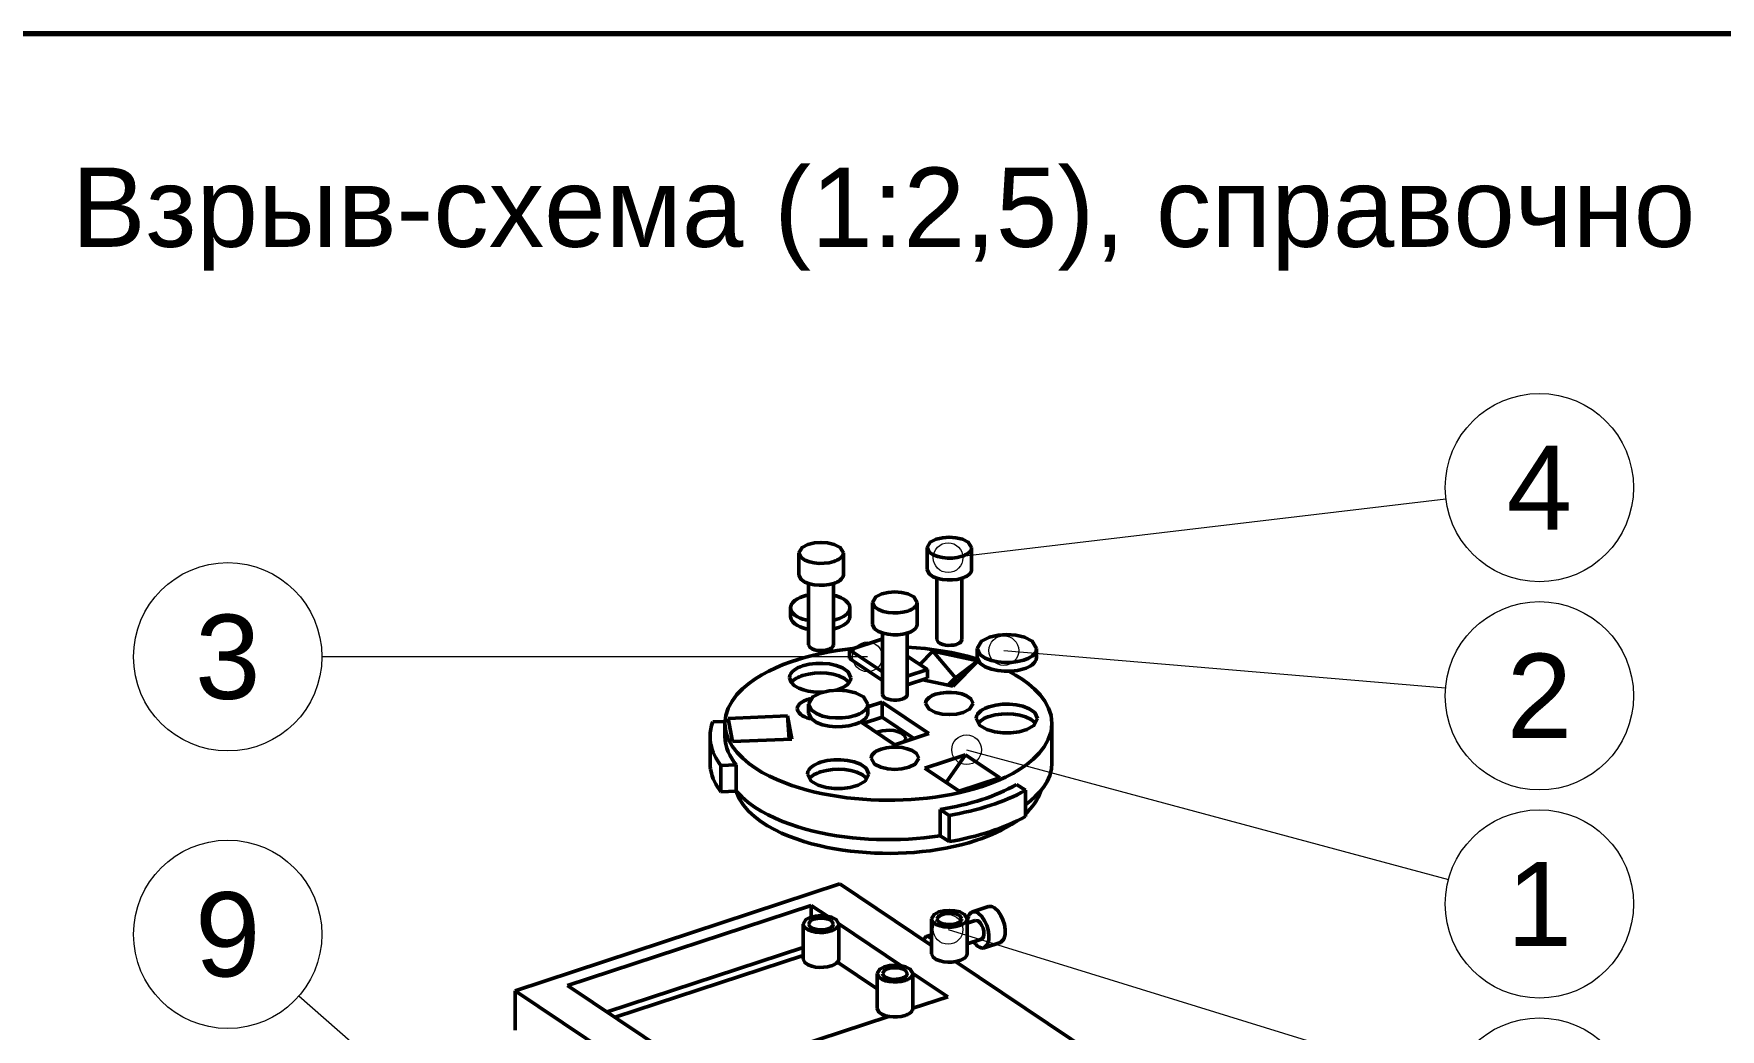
# Model space of a CAD drawing. Header units: millimetres. Extents: x 20 to 415, y 5 to 297.
# Drawn here: x 295.7 to 363.8, y 246.8 to 287 of the extents above; entities that cross this region are included whole.
import ezdxf
from ezdxf.enums import TextEntityAlignment as Align

# ---------------------------------------------------------------- set-up
doc = ezdxf.new("R2010")
doc.units = ezdxf.units.MM
for name, color, linetype, lineweight in [('КОНТУР', 7, 'Continuous', 50), ('РАЗМЕРЫ', 5, 'Continuous', 18), ('РАМКА', 7, 'Continuous', 70), ('ТЕКСТ', 7, 'Continuous', 25)]:
    doc.layers.add(name, color=color, linetype=linetype, lineweight=lineweight)
doc.styles.add('GOST', font='arial.ttf')

msp = doc.modelspace()

# ---------------------------------------------------------------- linework, layer by layer
at = {"layer": 'КОНТУР'}
for p, q in [((331.754, 266.261), (331.754, 265.378)), ((333.554, 266.261), (333.554, 265.378)), ((326.578, 266.048), (326.578, 265.165)), ((328.378, 266.048), (328.378, 265.165)), ((326.978, 264.814), (326.978, 262.34)), ((327.978, 264.814), (327.978, 262.34)), ((332.154, 265.026), (332.154, 262.552)), ((333.154, 265.026), (333.154, 262.552)), ((326.243, 263.838), (326.243, 263.484)), ((328.643, 263.838), (328.643, 263.484)), ((329.558, 264.05), (329.558, 263.167)), ((331.358, 264.05), (331.358, 263.167)), ((329.958, 262.815), (329.958, 260.341)), ((330.958, 262.815), (330.958, 260.341)), ((328.624, 262.144), (329.934, 262.575)), ((328.624, 261.791), (328.624, 262.144)), ((328.624, 262.144), (329.958, 261.25)), ((329.934, 262.575), (329.958, 262.559)), ((331.995, 262.088), (331.462, 261.551)), ((331.995, 262.088), (333.808, 261.691)), ((331.995, 262.088), (332.901, 261.006)), ((333.778, 262.188), (333.778, 261.835)), ((336.178, 262.188), (336.178, 261.835)), ((328.624, 261.791), (329.958, 260.896)), ((330.958, 261.889), (331.77, 261.345)), ((332.793, 260.67), (333.808, 261.691)), ((332.901, 261.006), (333.808, 261.691)), ((330.958, 261.078), (331.77, 261.345)), ((330.958, 260.725), (331.77, 260.991)), ((331.592, 260.933), (332.793, 260.67)), ((331.77, 260.991), (331.77, 261.345)), ((332.607, 260.71), (332.901, 261.006)), ((329.368, 259.834), (329.944, 260.023)), ((331.825, 258.762), (329.944, 260.023)), ((329.944, 259.421), (329.944, 260.023)), ((326.125, 259.47), (323.734, 259.372)), ((323.908, 258.437), (323.734, 259.372)), ((326.299, 258.535), (326.125, 259.47)), ((326.185, 258.53), (326.125, 259.47)), ((326.968, 259.949), (326.968, 259.596)), ((329.17, 259.167), (329.944, 259.421)), ((329.368, 259.949), (329.368, 259.596)), ((329.944, 259.421), (331.223, 258.564)), ((322.997, 258.636), (322.997, 257.577)), ((323.109, 259.231), (323.599, 259.251)), ((323.597, 259.166), (323.597, 258.636)), ((330.449, 258.309), (329.078, 259.229)), ((330.449, 258.309), (331.825, 258.762)), ((336.797, 259.166), (336.797, 257.577)), ((323.908, 258.437), (326.299, 258.535)), ((323.437, 257.473), (324.058, 257.498)), ((323.437, 257.473), (323.437, 256.413)), ((324.058, 257.498), (324.058, 256.439)), ((333.31, 257.897), (331.672, 257.359)), ((331.672, 257.359), (333.048, 256.436)), ((333.31, 257.897), (332.522, 256.789)), ((334.687, 256.974), (333.31, 257.897)), ((334.687, 256.974), (333.048, 256.436)), ((335.723, 256.47), (335.365, 256.71)), ((323.437, 256.413), (324.058, 256.439)), ((335.723, 256.47), (335.723, 255.41)), ((332.643, 255.457), (332.285, 255.697)), ((332.285, 255.697), (332.285, 254.638)), ((332.643, 255.457), (332.643, 254.398)), ((332.643, 254.398), (332.285, 254.638)), ((315.129, 248.381), (328.236, 252.69)), ((328.236, 252.69), (331.934, 250.21)), ((317.252, 248.595), (327.081, 251.827)), ((327.734, 251.389), (327.081, 251.827)), ((327.081, 251.355), (327.081, 251.827)), ((331.934, 251.286), (331.934, 249.873)), ((333.374, 251.286), (333.374, 249.873)), ((333.698, 251.218), (333.374, 251.111)), ((333.586, 251.56), (334.241, 251.775)), ((326.758, 251.073), (326.758, 249.661)), ((330.715, 249.391), (328.198, 251.078)), ((328.198, 251.073), (328.198, 249.661)), ((331.934, 250.638), (331.732, 250.572)), ((318.842, 247.529), (326.758, 250.131)), ((319.171, 247.309), (326.758, 249.803)), ((333.948, 250.458), (333.374, 250.269)), ((334.061, 250.116), (334.716, 250.331)), ((329.738, 248.456), (328.14, 249.528)), ((332.908, 249.557), (339.503, 245.135)), ((322.758, 244.904), (317.252, 248.595)), ((329.738, 249.075), (329.738, 247.662)), ((332.588, 248.135), (331.178, 249.08)), ((331.178, 249.075), (331.178, 247.662)), ((315.129, 246.796), (315.129, 248.381)), ((315.129, 248.381), (326.397, 240.827)), ((331.178, 247.672), (332.588, 248.135)), ((322.758, 244.904), (330.194, 247.348))]:
    msp.add_line(p, q, dxfattribs=at)
for points in [[(328.378, 266.048), (328.244, 266.27), (328.006, 266.39), (327.745, 266.451), (327.478, 266.471), (327.21, 266.451), (326.95, 266.39), (326.711, 266.27), (326.578, 266.048)], [(333.554, 266.261), (333.42, 266.482), (333.182, 266.603), (332.921, 266.664), (332.654, 266.683), (332.387, 266.664), (332.126, 266.603), (331.888, 266.482), (331.754, 266.261)], [(331.754, 266.261), (331.836, 266.084), (331.999, 265.971), (332.186, 265.9), (332.381, 265.858), (332.579, 265.84), (332.779, 265.842), (332.977, 265.866), (333.17, 265.915)], [(333.17, 265.915), (333.235, 265.938), (333.298, 265.965), (333.358, 265.997), (333.415, 266.035), (333.468, 266.08), (333.512, 266.132), (333.543, 266.193), (333.554, 266.261)], [(326.578, 266.048), (326.66, 265.872), (326.823, 265.758), (327.009, 265.687), (327.204, 265.645), (327.403, 265.627), (327.602, 265.63), (327.8, 265.654), (327.994, 265.702)], [(327.994, 265.702), (328.058, 265.725), (328.121, 265.753), (328.182, 265.785), (328.239, 265.823), (328.291, 265.867), (328.335, 265.92), (328.366, 265.981), (328.378, 266.048)], [(326.578, 265.165), (326.66, 264.989), (326.823, 264.875), (327.009, 264.804), (327.204, 264.763), (327.403, 264.744), (327.602, 264.747), (327.8, 264.771), (327.994, 264.819)], [(327.994, 264.819), (328.058, 264.842), (328.121, 264.87), (328.182, 264.902), (328.239, 264.94), (328.291, 264.984), (328.335, 265.037), (328.366, 265.098), (328.378, 265.165)], [(331.754, 265.378), (331.836, 265.201), (331.999, 265.088), (332.186, 265.017), (332.381, 264.975), (332.579, 264.957), (332.779, 264.959), (332.977, 264.983), (333.17, 265.032)], [(333.17, 265.032), (333.235, 265.055), (333.298, 265.082), (333.358, 265.115), (333.415, 265.152), (333.468, 265.197), (333.512, 265.249), (333.543, 265.31), (333.554, 265.378)], [(326.978, 264.357), (326.86, 264.33), (326.745, 264.296), (326.633, 264.253), (326.525, 264.2), (326.424, 264.135), (326.335, 264.054), (326.269, 263.954), (326.243, 263.838)], [(328.643, 263.838), (328.621, 263.946), (328.563, 264.041), (328.483, 264.119), (328.392, 264.183), (328.294, 264.235), (328.191, 264.278), (328.085, 264.314), (327.978, 264.342)], [(331.358, 264.05), (331.224, 264.271), (330.986, 264.392), (330.725, 264.453), (330.458, 264.472), (330.191, 264.453), (329.93, 264.392), (329.692, 264.271), (329.558, 264.05)], [(326.243, 263.838), (326.269, 263.721), (326.335, 263.621), (326.424, 263.54), (326.525, 263.475), (326.633, 263.422), (326.745, 263.379), (326.86, 263.345), (326.978, 263.318)], [(326.243, 263.484), (326.269, 263.368), (326.335, 263.268), (326.424, 263.187), (326.525, 263.122), (326.633, 263.069), (326.745, 263.026), (326.86, 262.992), (326.978, 262.965)], [(328.132, 263.376), (328.218, 263.407), (328.302, 263.444), (328.382, 263.487), (328.459, 263.537), (328.528, 263.597), (328.587, 263.666), (328.628, 263.748), (328.643, 263.838)], [(328.132, 263.023), (328.218, 263.054), (328.302, 263.091), (328.382, 263.134), (328.459, 263.184), (328.528, 263.243), (328.587, 263.313), (328.628, 263.395), (328.643, 263.484)], [(329.558, 264.05), (329.64, 263.873), (329.803, 263.76), (329.99, 263.689), (330.185, 263.647), (330.383, 263.629), (330.583, 263.631), (330.781, 263.655), (330.974, 263.704)], [(330.974, 263.704), (331.039, 263.727), (331.102, 263.754), (331.162, 263.787), (331.219, 263.824), (331.272, 263.869), (331.316, 263.921), (331.347, 263.982), (331.358, 264.05)], [(327.978, 263.333), (327.997, 263.338), (328.017, 263.343), (328.036, 263.348), (328.055, 263.353), (328.074, 263.358), (328.094, 263.364), (328.113, 263.37), (328.132, 263.376)], [(327.978, 262.98), (327.997, 262.985), (328.017, 262.989), (328.036, 262.994), (328.055, 263), (328.074, 263.005), (328.094, 263.011), (328.113, 263.017), (328.132, 263.023)], [(329.558, 263.167), (329.64, 262.99), (329.803, 262.877), (329.99, 262.806), (330.185, 262.764), (330.383, 262.746), (330.583, 262.748), (330.781, 262.772), (330.974, 262.821)], [(330.974, 262.821), (331.039, 262.844), (331.102, 262.871), (331.162, 262.904), (331.219, 262.941), (331.272, 262.986), (331.316, 263.038), (331.347, 263.099), (331.358, 263.167)], [(336.178, 262.188), (336, 262.483), (335.682, 262.644), (335.335, 262.726), (334.978, 262.751), (334.622, 262.726), (334.274, 262.644), (333.957, 262.483), (333.778, 262.188)], [(328.766, 262.191), (328.446, 262.154), (328.128, 262.109), (327.81, 262.055), (327.495, 261.993), (327.181, 261.922), (326.869, 261.842), (326.561, 261.752), (326.255, 261.651), (325.953, 261.54), (325.657, 261.415), (325.366, 261.278), (325.083, 261.125), (324.809, 260.956), (324.548, 260.769), (324.303, 260.561), (324.079, 260.329), (323.885, 260.073), (323.732, 259.79), (323.632, 259.485), (323.597, 259.166)], [(326.978, 262.34), (327.023, 262.242), (327.114, 262.179), (327.217, 262.139), (327.326, 262.116), (327.436, 262.106), (327.547, 262.107), (327.657, 262.121), (327.764, 262.147)], [(327.764, 262.147), (327.8, 262.16), (327.835, 262.176), (327.869, 262.193), (327.901, 262.214), (327.93, 262.239), (327.954, 262.268), (327.971, 262.302), (327.978, 262.34)], [(333.787, 261.766), (333.442, 261.864), (333.093, 261.951), (332.741, 262.025), (332.387, 262.089), (332.032, 262.143), (331.675, 262.186), (331.317, 262.22), (330.958, 262.244)], [(332.154, 262.552), (332.2, 262.454), (332.29, 262.391), (332.394, 262.352), (332.502, 262.329), (332.612, 262.318), (332.723, 262.32), (332.833, 262.333), (332.941, 262.36)], [(332.941, 262.36), (332.977, 262.373), (333.012, 262.388), (333.045, 262.406), (333.077, 262.427), (333.106, 262.452), (333.13, 262.481), (333.148, 262.515), (333.154, 262.552)], [(333.778, 262.188), (333.888, 261.953), (334.105, 261.802), (334.354, 261.707), (334.614, 261.651), (334.879, 261.627), (335.145, 261.63), (335.409, 261.662), (335.667, 261.727)], [(335.667, 261.727), (335.753, 261.758), (335.836, 261.794), (335.917, 261.837), (335.993, 261.888), (336.063, 261.947), (336.122, 262.017), (336.163, 262.098), (336.178, 262.188)], [(326.203, 261.012), (326.219, 261.105), (326.262, 261.189), (326.323, 261.261), (326.394, 261.323), (326.473, 261.375), (326.557, 261.419), (326.643, 261.457), (326.732, 261.489)], [(326.732, 261.489), (326.999, 261.556), (327.272, 261.589), (327.547, 261.592), (327.82, 261.567), (328.089, 261.509), (328.346, 261.412), (328.57, 261.255), (328.683, 261.012)], [(333.778, 261.835), (333.888, 261.6), (334.105, 261.448), (334.354, 261.354), (334.614, 261.298), (334.879, 261.273), (335.145, 261.277), (335.409, 261.309), (335.667, 261.373)], [(335.667, 261.373), (335.753, 261.404), (335.836, 261.441), (335.917, 261.484), (335.993, 261.534), (336.063, 261.594), (336.122, 261.664), (336.163, 261.745), (336.178, 261.835)], [(327.55, 260.432), (327.352, 260.432), (327.154, 260.446), (326.959, 260.476), (326.767, 260.524), (326.581, 260.594), (326.409, 260.691), (326.267, 260.828), (326.203, 261.012)], [(326.274, 260.818), (326.319, 260.869), (326.37, 260.915), (326.425, 260.956), (326.483, 260.992), (326.543, 261.024), (326.605, 261.052), (326.668, 261.078), (326.732, 261.1)], [(326.732, 261.1), (326.973, 261.162), (327.219, 261.196), (327.468, 261.206), (327.716, 261.192), (327.961, 261.153), (328.2, 261.085), (328.425, 260.979), (328.612, 260.818)], [(328.683, 261.012), (328.664, 260.91), (328.613, 260.818), (328.541, 260.741), (328.458, 260.677), (328.368, 260.624), (328.273, 260.579), (328.175, 260.542), (328.074, 260.511)], [(336.797, 259.166), (336.762, 259.484), (336.662, 259.788), (336.51, 260.069), (336.317, 260.325), (336.095, 260.556), (335.852, 260.764), (335.592, 260.951), (335.32, 261.12), (335.038, 261.272)], [(326.518, 259.761), (326.53, 259.833), (326.563, 259.898), (326.61, 259.954), (326.666, 260.002), (326.727, 260.042), (326.791, 260.076), (326.858, 260.106), (326.927, 260.131)], [(326.927, 260.131), (326.944, 260.136), (326.96, 260.141), (326.977, 260.146), (326.994, 260.151), (327.011, 260.155), (327.028, 260.16), (327.045, 260.164), (327.062, 260.168)], [(329.368, 259.949), (329.19, 260.245), (328.872, 260.406), (328.524, 260.487), (328.168, 260.513), (327.812, 260.487), (327.464, 260.406), (327.146, 260.245), (326.968, 259.949)], [(329.958, 260.341), (330.004, 260.243), (330.094, 260.18), (330.198, 260.141), (330.306, 260.118), (330.416, 260.107), (330.527, 260.109), (330.637, 260.122), (330.745, 260.149)], [(330.745, 260.149), (330.781, 260.162), (330.816, 260.177), (330.849, 260.195), (330.881, 260.216), (330.91, 260.241), (330.934, 260.27), (330.952, 260.304), (330.958, 260.341)], [(331.694, 259.974), (331.706, 260.046), (331.739, 260.111), (331.786, 260.167), (331.842, 260.214), (331.903, 260.255), (331.968, 260.289), (332.035, 260.318), (332.103, 260.343)], [(332.103, 260.343), (332.31, 260.395), (332.521, 260.42), (332.734, 260.423), (332.946, 260.403), (333.154, 260.359), (333.352, 260.283), (333.526, 260.162), (333.614, 259.974)], [(327.089, 259.349), (326.998, 259.371), (326.908, 259.399), (326.82, 259.433), (326.736, 259.475), (326.657, 259.527), (326.589, 259.591), (326.538, 259.67), (326.518, 259.761)], [(326.968, 259.949), (327.078, 259.714), (327.295, 259.563), (327.543, 259.468), (327.803, 259.413), (328.068, 259.388), (328.334, 259.391), (328.598, 259.423), (328.856, 259.488)], [(326.968, 259.596), (327.078, 259.361), (327.295, 259.21), (327.543, 259.115), (327.803, 259.059), (328.068, 259.035), (328.334, 259.038), (328.598, 259.07), (328.856, 259.135)], [(328.856, 259.488), (328.942, 259.519), (329.026, 259.556), (329.107, 259.598), (329.183, 259.649), (329.253, 259.708), (329.311, 259.778), (329.353, 259.86), (329.368, 259.949)], [(328.856, 259.135), (328.942, 259.166), (329.026, 259.202), (329.107, 259.245), (329.183, 259.296), (329.253, 259.355), (329.311, 259.425), (329.353, 259.506), (329.368, 259.596)], [(333.614, 259.974), (333.471, 259.738), (333.217, 259.609), (332.939, 259.544), (332.654, 259.523), (332.369, 259.544), (332.091, 259.609), (331.837, 259.738), (331.694, 259.974)], [(333.738, 259.363), (333.754, 259.455), (333.797, 259.539), (333.858, 259.612), (333.929, 259.673), (334.008, 259.725), (334.092, 259.77), (334.178, 259.807), (334.267, 259.839)], [(336.218, 259.363), (336.066, 259.083), (335.783, 258.92), (335.468, 258.828), (335.142, 258.786), (334.814, 258.786), (334.489, 258.828), (334.174, 258.92), (333.891, 259.083), (333.738, 259.363)], [(333.809, 259.168), (333.854, 259.22), (333.905, 259.265), (333.96, 259.306), (334.017, 259.342), (334.078, 259.374), (334.14, 259.403), (334.203, 259.428), (334.267, 259.451)], [(334.267, 259.839), (334.534, 259.906), (334.807, 259.939), (335.081, 259.943), (335.355, 259.917), (335.624, 259.86), (335.88, 259.762), (336.105, 259.606), (336.218, 259.363)], [(334.267, 259.451), (334.508, 259.513), (334.754, 259.547), (335.002, 259.556), (335.251, 259.542), (335.496, 259.503), (335.735, 259.435), (335.96, 259.33), (336.147, 259.168)], [(323.109, 259.231), (323.083, 259.16), (323.061, 259.087), (323.042, 259.013), (323.025, 258.939), (323.013, 258.864), (323.004, 258.788), (322.998, 258.713), (322.997, 258.636)], [(322.997, 258.636), (322.997, 258.599), (322.998, 258.562), (323, 258.525), (323.003, 258.489), (323.007, 258.452), (323.012, 258.415), (323.018, 258.378), (323.024, 258.342)], [(323.597, 259.166), (323.632, 258.844), (323.735, 258.535), (323.891, 258.251), (324.089, 257.992), (324.316, 257.76), (324.565, 257.551), (324.83, 257.363), (325.108, 257.193), (325.395, 257.04), (325.689, 256.903), (325.99, 256.779), (326.296, 256.667), (326.605, 256.567), (326.918, 256.477), (327.233, 256.398), (327.551, 256.328), (327.87, 256.267), (328.191, 256.214), (328.514, 256.17), (328.837, 256.134), (329.161, 256.106), (329.485, 256.086), (329.81, 256.073), (330.136, 256.068), (330.461, 256.07), (330.786, 256.08), (331.111, 256.098), (331.435, 256.123), (331.759, 256.156), (332.081, 256.197), (332.403, 256.246), (332.723, 256.304), (333.041, 256.37), (333.358, 256.446), (333.671, 256.532), (333.982, 256.628)], [(324.058, 257.498), (323.961, 257.621), (323.872, 257.751), (323.793, 257.886), (323.725, 258.027), (323.671, 258.174), (323.63, 258.325), (323.605, 258.48), (323.597, 258.636)], [(329.714, 258.802), (329.724, 258.806), (329.734, 258.811), (329.744, 258.815), (329.754, 258.819), (329.764, 258.823), (329.775, 258.826), (329.785, 258.83), (329.795, 258.833)], [(329.795, 258.833), (329.946, 258.871), (330.1, 258.889), (330.255, 258.892), (330.409, 258.877), (330.561, 258.845), (330.706, 258.789), (330.833, 258.701), (330.897, 258.564)], [(333.982, 256.628), (334.299, 256.739), (334.611, 256.863), (334.916, 257), (335.215, 257.154), (335.503, 257.324), (335.78, 257.514), (336.04, 257.726), (336.278, 257.962), (336.485, 258.225), (336.65, 258.517), (336.758, 258.834), (336.797, 259.166)], [(323.024, 258.342), (323.051, 258.223), (323.085, 258.107), (323.128, 257.993), (323.178, 257.883), (323.234, 257.775), (323.297, 257.671), (323.364, 257.57), (323.437, 257.473)], [(329.498, 257.763), (329.51, 257.835), (329.543, 257.9), (329.59, 257.956), (329.646, 258.003), (329.707, 258.044), (329.772, 258.078), (329.839, 258.107), (329.907, 258.132)], [(329.907, 258.132), (330.114, 258.184), (330.325, 258.209), (330.538, 258.212), (330.75, 258.193), (330.958, 258.148), (331.157, 258.072), (331.33, 257.951), (331.418, 257.763)], [(330.897, 258.564), (330.896, 258.547), (330.893, 258.53), (330.888, 258.513), (330.882, 258.497), (330.874, 258.481), (330.865, 258.467), (330.855, 258.453), (330.844, 258.439)], [(322.997, 257.577), (322.997, 257.54), (322.998, 257.503), (323, 257.466), (323.003, 257.429), (323.007, 257.392), (323.012, 257.355), (323.018, 257.319), (323.024, 257.282)], [(323.024, 257.282), (323.051, 257.164), (323.085, 257.048), (323.128, 256.934), (323.178, 256.823), (323.234, 256.716), (323.297, 256.611), (323.364, 256.511), (323.437, 256.413)], [(326.928, 257.124), (326.944, 257.217), (326.987, 257.301), (327.047, 257.373), (327.119, 257.434), (327.198, 257.486), (327.281, 257.531), (327.368, 257.569), (327.457, 257.601)], [(327.457, 257.601), (327.723, 257.667), (327.996, 257.7), (328.271, 257.704), (328.545, 257.678), (328.814, 257.621), (329.07, 257.523), (329.295, 257.367), (329.408, 257.124)], [(327.457, 257.212), (327.698, 257.274), (327.944, 257.308), (328.192, 257.317), (328.44, 257.303), (328.686, 257.264), (328.925, 257.196), (329.15, 257.091), (329.337, 256.93)], [(331.418, 257.763), (331.275, 257.527), (331.021, 257.398), (330.743, 257.333), (330.458, 257.312), (330.173, 257.333), (329.895, 257.398), (329.641, 257.527), (329.498, 257.763)], [(335.723, 255.883), (335.929, 256.042), (336.124, 256.214), (336.304, 256.402), (336.465, 256.607), (336.601, 256.829), (336.706, 257.067), (336.773, 257.318), (336.797, 257.577)], [(329.408, 257.124), (329.256, 256.844), (328.973, 256.681), (328.658, 256.589), (328.332, 256.547), (328.004, 256.547), (327.678, 256.589), (327.363, 256.681), (327.08, 256.844), (326.928, 257.124)], [(326.999, 256.93), (327.044, 256.981), (327.094, 257.027), (327.149, 257.067), (327.207, 257.103), (327.267, 257.135), (327.329, 257.164), (327.392, 257.19), (327.457, 257.212)], [(335.365, 256.71), (335.201, 256.616), (335.033, 256.528), (334.863, 256.445), (334.69, 256.367), (334.516, 256.294), (334.339, 256.224), (334.161, 256.159), (333.982, 256.098)], [(324.054, 256.439), (324.175, 256.142), (324.347, 255.871), (324.556, 255.627), (324.792, 255.409), (325.047, 255.214), (325.316, 255.04), (325.597, 254.884), (325.886, 254.743), (326.181, 254.617), (326.482, 254.505), (326.787, 254.404), (327.095, 254.315), (327.407, 254.236), (327.72, 254.167), (328.036, 254.107), (328.353, 254.056), (328.671, 254.014), (328.991, 253.98), (329.311, 253.954), (329.631, 253.937), (329.952, 253.927), (330.273, 253.925), (330.595, 253.93), (330.915, 253.944), (331.236, 253.966), (331.556, 253.995), (331.875, 254.033), (332.192, 254.079), (332.509, 254.134), (332.823, 254.199), (333.136, 254.272), (333.446, 254.356), (333.753, 254.451)], [(324.058, 256.439), (324.279, 256.204), (324.523, 255.994), (324.784, 255.804), (325.058, 255.633), (325.341, 255.478), (325.632, 255.339), (325.929, 255.213), (326.231, 255.1), (326.537, 254.998), (326.847, 254.907), (327.159, 254.826), (327.473, 254.754), (327.79, 254.692), (328.108, 254.638), (328.427, 254.592), (328.747, 254.554), (329.069, 254.524), (329.39, 254.502), (329.713, 254.487), (330.035, 254.479), (330.358, 254.479), (330.68, 254.487), (331.003, 254.502), (331.324, 254.524), (331.646, 254.554), (331.966, 254.592), (332.285, 254.638)], [(333.982, 256.098), (333.774, 256.033), (333.565, 255.972), (333.354, 255.915), (333.142, 255.864), (332.929, 255.816), (332.715, 255.772), (332.501, 255.733), (332.285, 255.697)], [(334.326, 255.868), (334.507, 255.929), (334.686, 255.994), (334.863, 256.062), (335.039, 256.135), (335.214, 256.212), (335.386, 256.293), (335.556, 256.379), (335.723, 256.47)], [(335.723, 255.516), (335.825, 255.614), (335.921, 255.717), (336.012, 255.826), (336.095, 255.939), (336.172, 256.058), (336.239, 256.182), (336.295, 256.312), (336.341, 256.445)], [(332.643, 255.457), (332.856, 255.495), (333.069, 255.537), (333.281, 255.582), (333.492, 255.631), (333.703, 255.684), (333.912, 255.741), (334.12, 255.802), (334.326, 255.868)], [(334.326, 254.808), (334.507, 254.869), (334.686, 254.934), (334.863, 255.003), (335.039, 255.076), (335.214, 255.152), (335.386, 255.234), (335.556, 255.32), (335.723, 255.41)], [(332.643, 254.398), (332.856, 254.436), (333.069, 254.477), (333.281, 254.523), (333.492, 254.572), (333.703, 254.625), (333.912, 254.681), (334.12, 254.743), (334.326, 254.808)], [(333.753, 254.451), (333.963, 254.523), (334.17, 254.601), (334.375, 254.685), (334.578, 254.776), (334.777, 254.873), (334.972, 254.979), (335.162, 255.092), (335.347, 255.215)], [(328.198, 251.073), (328.091, 251.25), (327.9, 251.347), (327.692, 251.396), (327.478, 251.411), (327.264, 251.396), (327.055, 251.347), (326.865, 251.25), (326.758, 251.073)], [(327.978, 251.073), (327.903, 251.196), (327.771, 251.263), (327.626, 251.297), (327.478, 251.308), (327.329, 251.297), (327.184, 251.263), (327.052, 251.196), (326.978, 251.073)], [(333.374, 251.286), (333.267, 251.463), (333.076, 251.56), (332.868, 251.609), (332.654, 251.624), (332.44, 251.609), (332.232, 251.56), (332.041, 251.463), (331.934, 251.286)], [(331.934, 251.286), (332, 251.145), (332.13, 251.054), (332.279, 250.997), (332.435, 250.964), (332.594, 250.949), (332.754, 250.951), (332.912, 250.97), (333.067, 251.009)], [(333.154, 251.286), (333.08, 251.409), (332.947, 251.476), (332.803, 251.51), (332.654, 251.521), (332.506, 251.51), (332.361, 251.476), (332.228, 251.409), (332.154, 251.286)], [(332.154, 251.286), (332.2, 251.188), (332.29, 251.125), (332.394, 251.085), (332.502, 251.062), (332.612, 251.052), (332.723, 251.053), (332.833, 251.067), (332.941, 251.094)], [(332.941, 251.094), (332.977, 251.107), (333.012, 251.122), (333.045, 251.14), (333.077, 251.161), (333.106, 251.185), (333.13, 251.215), (333.148, 251.248), (333.154, 251.286)], [(333.067, 251.009), (333.119, 251.028), (333.169, 251.05), (333.217, 251.075), (333.263, 251.106), (333.305, 251.141), (333.34, 251.183), (333.365, 251.232), (333.374, 251.286)], [(333.387, 251.116), (333.389, 251.18), (333.394, 251.245), (333.405, 251.309), (333.423, 251.371), (333.448, 251.431), (333.483, 251.485), (333.529, 251.53), (333.586, 251.56)], [(333.586, 251.56), (333.616, 251.567), (333.648, 251.57), (333.679, 251.568), (333.71, 251.562), (333.74, 251.552), (333.769, 251.54), (333.797, 251.526), (333.823, 251.509)], [(333.948, 250.458), (334.029, 250.544), (334.052, 250.662), (334.044, 250.783), (334.016, 250.901), (333.969, 251.013), (333.903, 251.115), (333.814, 251.197), (333.698, 251.218)], [(333.823, 251.509), (333.968, 251.373), (334.08, 251.208), (334.164, 251.028), (334.223, 250.837), (334.255, 250.64), (334.253, 250.441), (334.201, 250.25), (334.061, 250.116)], [(334.241, 251.775), (334.272, 251.783), (334.303, 251.785), (334.334, 251.783), (334.365, 251.777), (334.395, 251.768), (334.424, 251.756), (334.452, 251.741), (334.479, 251.724)], [(334.479, 251.724), (334.624, 251.589), (334.735, 251.424), (334.819, 251.243), (334.878, 251.053), (334.91, 250.856), (334.909, 250.657), (334.856, 250.465), (334.716, 250.331)], [(326.758, 251.073), (326.823, 250.932), (326.954, 250.841), (327.103, 250.785), (327.259, 250.751), (327.418, 250.736), (327.577, 250.738), (327.736, 250.758), (327.891, 250.796)], [(326.978, 251.073), (327.023, 250.975), (327.114, 250.912), (327.217, 250.873), (327.326, 250.85), (327.436, 250.839), (327.547, 250.841), (327.657, 250.854), (327.764, 250.881)], [(327.764, 250.881), (327.8, 250.894), (327.835, 250.909), (327.869, 250.927), (327.901, 250.948), (327.93, 250.973), (327.954, 251.002), (327.971, 251.036), (327.978, 251.073)], [(327.891, 250.796), (327.942, 250.815), (327.993, 250.837), (328.041, 250.863), (328.087, 250.893), (328.128, 250.929), (328.164, 250.971), (328.188, 251.019), (328.198, 251.073)], [(331.732, 250.572), (331.71, 250.561), (331.691, 250.546), (331.674, 250.527), (331.661, 250.507), (331.651, 250.484), (331.643, 250.461), (331.637, 250.437), (331.632, 250.412)], [(331.934, 250.473), (331.914, 250.495), (331.893, 250.516), (331.871, 250.535), (331.846, 250.552), (331.819, 250.565), (331.791, 250.574), (331.762, 250.577), (331.732, 250.572)], [(331.934, 249.873), (332, 249.732), (332.13, 249.641), (332.279, 249.585), (332.435, 249.551), (332.594, 249.536), (332.754, 249.538), (332.912, 249.558), (333.067, 249.596)], [(333.067, 249.596), (333.119, 249.615), (333.169, 249.637), (333.217, 249.663), (333.263, 249.693), (333.305, 249.728), (333.34, 249.77), (333.365, 249.819), (333.374, 249.873)], [(334.061, 250.116), (333.997, 250.106), (333.933, 250.115), (333.873, 250.138), (333.817, 250.171), (333.766, 250.211), (333.719, 250.256), (333.677, 250.304), (333.637, 250.356)], [(326.758, 249.661), (326.823, 249.519), (326.954, 249.429), (327.103, 249.372), (327.259, 249.338), (327.418, 249.324), (327.577, 249.326), (327.736, 249.345), (327.891, 249.384)], [(327.891, 249.384), (327.942, 249.402), (327.993, 249.424), (328.041, 249.45), (328.087, 249.48), (328.128, 249.516), (328.164, 249.558), (328.188, 249.607), (328.198, 249.661)], [(331.178, 249.075), (331.071, 249.252), (330.88, 249.349), (330.672, 249.398), (330.458, 249.413), (330.244, 249.398), (330.036, 249.349), (329.845, 249.252), (329.738, 249.075)], [(330.958, 249.075), (330.884, 249.198), (330.751, 249.265), (330.607, 249.299), (330.458, 249.31), (330.31, 249.299), (330.165, 249.265), (330.032, 249.198), (329.958, 249.075)], [(329.738, 249.075), (329.804, 248.934), (329.934, 248.843), (330.083, 248.786), (330.239, 248.753), (330.398, 248.738), (330.558, 248.74), (330.716, 248.759), (330.871, 248.798)], [(329.958, 249.075), (330.004, 248.977), (330.094, 248.914), (330.198, 248.875), (330.306, 248.851), (330.416, 248.841), (330.527, 248.842), (330.637, 248.856), (330.745, 248.883)], [(330.745, 248.883), (330.781, 248.896), (330.816, 248.911), (330.849, 248.929), (330.881, 248.95), (330.91, 248.975), (330.934, 249.004), (330.952, 249.038), (330.958, 249.075)], [(330.871, 248.798), (330.923, 248.817), (330.973, 248.839), (331.021, 248.864), (331.067, 248.895), (331.109, 248.93), (331.144, 248.972), (331.169, 249.021), (331.178, 249.075)], [(329.738, 247.662), (329.804, 247.521), (329.934, 247.43), (330.083, 247.374), (330.239, 247.34), (330.398, 247.325), (330.558, 247.327), (330.716, 247.347), (330.871, 247.385)], [(330.871, 247.385), (330.923, 247.404), (330.973, 247.426), (331.021, 247.452), (331.067, 247.482), (331.109, 247.518), (331.144, 247.56), (331.169, 247.608), (331.178, 247.662)]]:
    msp.add_lwpolyline(points, dxfattribs=at)
at = {"layer": 'РАЗМЕРЫ'}
for p, q in [((332.603, 265.857), (352.692, 268.236)), ((334.853, 262.107), (352.679, 260.603)), ((329.353, 261.857), (307.334, 261.857)), ((333.353, 258.107), (352.797, 252.871)), ((332.603, 250.857), (352.835, 244.605)), ((319.353, 236.857), (306.398, 248.159))]:
    msp.add_line(p, q, dxfattribs=at)
for centre, radius in [((356.466, 268.683), 3.8), ((332.603, 265.857), 0.6), ((303.534, 261.857), 3.8), ((356.466, 260.283), 3.8), ((329.353, 261.857), 0.6), ((334.853, 262.107), 0.6), ((333.353, 258.107), 0.6), ((356.466, 251.883), 3.8), ((303.534, 250.657), 3.8), ((332.603, 250.857), 0.6), ((356.466, 243.483), 3.8)]:
    msp.add_circle(centre, radius, dxfattribs=at)
at = {"layer": 'РАМКА', "lineweight": 70}
msp.add_lwpolyline([(20, 5), (415, 5), (415, 287), (20, 287), (20, 5)], dxfattribs=at)

# ---------------------------------------------------------------- texts
at = {"layer": 'ТЕКСТ', "style": 'GOST'}
for s, height, p in [('Взрыв-схема (1:2,5), справочно', 3.2, (330, 280)), ('4', 3.4, (356.466, 268.683)), ('3', 3.4, (303.534, 261.857)), ('2', 3.4, (356.466, 260.283)), ('1', 3.4, (356.466, 251.883)), ('9', 3.4, (303.534, 250.657))]:
    msp.add_text(s, height=height, dxfattribs=at).set_placement(p, align=Align.MIDDLE_CENTER)

doc.saveas('drawing.dxf')
